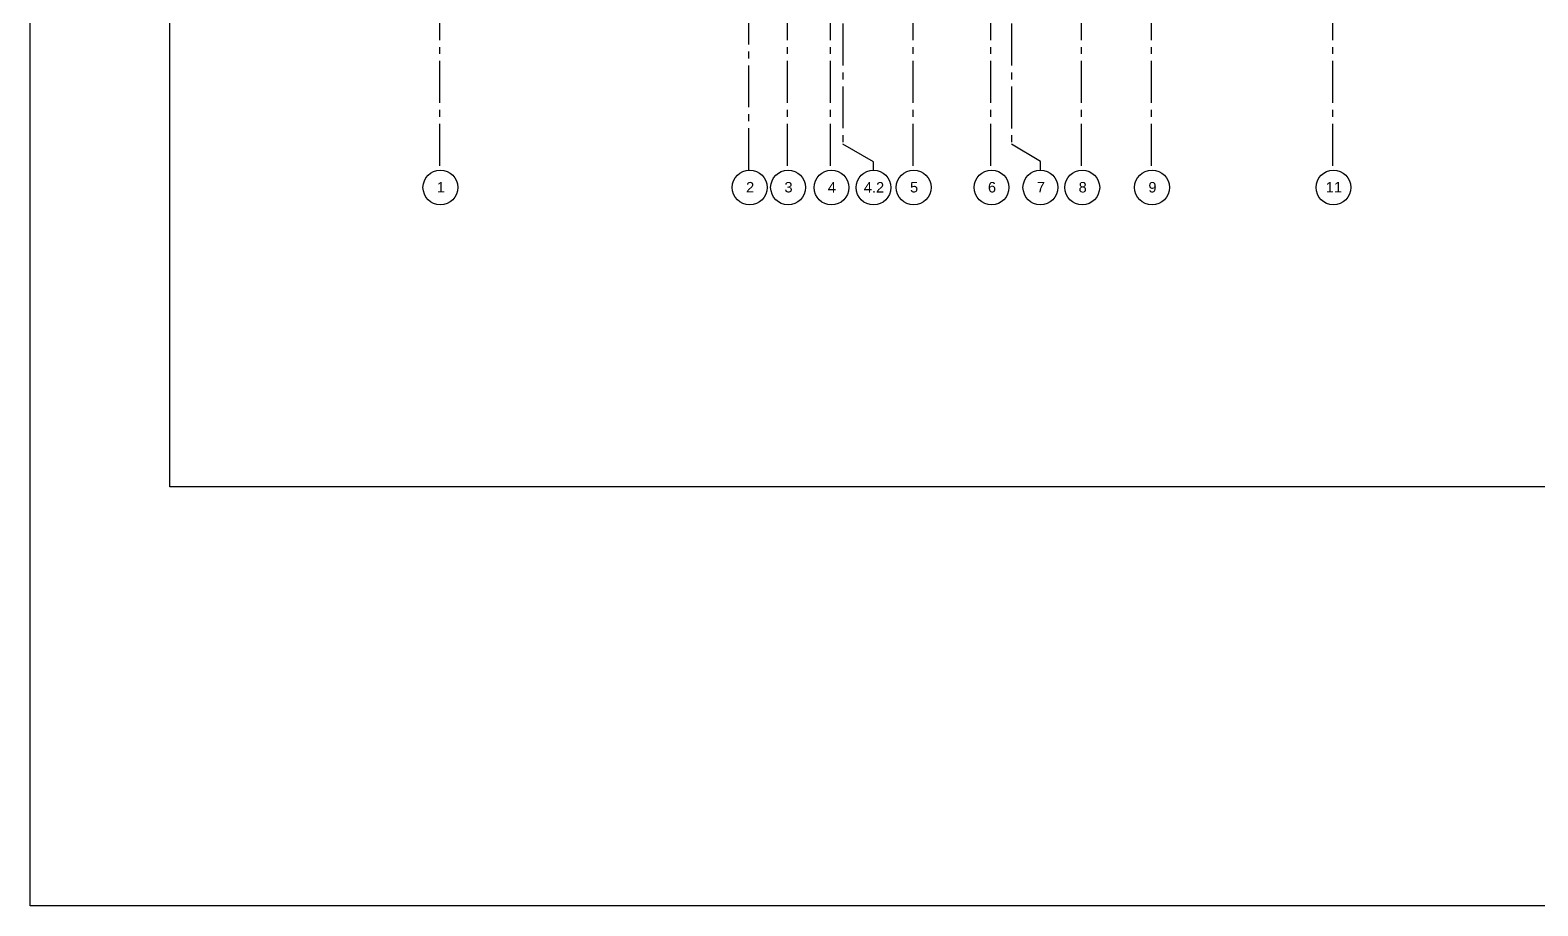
# Model space of a CAD drawing. Header units: inches. Extents: x -3700 to 348, y -844 to 2341.
# Drawn here: x -3700 to -2403, y -844 to -92 of the extents above; entities that cross this region are included whole.
import ezdxf
from ezdxf.enums import TextEntityAlignment as Align

# ---------------------------------------------------------------- set-up
doc = ezdxf.new("R2010")
doc.units = ezdxf.units.IN
doc.header["$LTSCALE"] = 48
doc.header["$MEASUREMENT"] = 0
doc.linetypes.add('CENTER2', pattern=[1.125, 0.75, -0.125, 0.125, -0.125])
doc.linetypes.add('HIDDEN', pattern=[0.375, 0.25, -0.125])
doc.layers.get('0').update_dxf_attribs({"color": 253})
doc.layers.add('A-ANNO-NPLT', color=253, linetype='Continuous', plot=False)
doc.layers.add('A-Grid(3-32)', color=253, linetype='CENTER2')
doc.layers.add('S-Grid-Iden', color=253, linetype='Continuous')
doc.styles.get("Standard").update_dxf_attribs({"font": 'arial.ttf'})

# ---------------------------------------------------------------- blocks, each defined once
blk = doc.blocks.new('Column Bubble')
blk.add_circle((-0.004, -0.002), 0.156)
blk.add_attdef('XX', text='', height=0.0938).set_placement((0, 0), align=Align.MIDDLE_CENTER)
blk = doc.blocks.new('2ND FLOOR - STRUCTURAL GRID')
at = {"layer": 'A-Grid(3-32)'}
for p, q in [((8336.5, -7426), (8336.5, -9409.8)), ((8602.5, -9409.8), (8602.5, -7426)), ((8635.5, -7426), (8635.5, -9409.8)), ((8672.5, -7426), (8672.5, -9409.8)), ((8743.5, -7426), (8743.5, -9409.8)), ((8810.5, -7426), (8810.5, -9409.8)), ((8888.5, -7426), (8888.5, -9409.8)), ((8948.5, -7426), (8948.5, -9409.8)), ((9104.5, -7426), (9104.5, -9409.8)), ((8683.5, -7447.8), (8683.5, -9387.5)), ((8828.5, -7447.9), (8828.5, -9387.5))]:
    blk.add_line(p, q, dxfattribs=at)
for points in [[(8709.8, -9409.7), (8709.8, -9402.6), (8683.5, -9387.5)], [(8853.3, -9409.8), (8853.3, -9402.3), (8828.5, -9387.5)]]:
    blk.add_lwpolyline(points, dxfattribs=at)
at = {"layer": 'S-Grid-Iden', "xscale": 96, "yscale": 96, "zscale": 96}
for p, values in [((8337.7, -9424.5), {'XX': '1'}), ((8603.7, -9424.5), {'XX': '2'}), ((8636.7, -9424.5), {'XX': '3'}), ((8674, -9424.6), {'XX': '4'}), ((8710.2, -9424.6), {'XX': '4.2'}), ((8744.7, -9424.5), {'XX': '5'}), ((8811.7, -9424.5), {'XX': '6'}), ((8853.7, -9424.5), {'XX': '7'}), ((8889.7, -9424.5), {'XX': '8'}), ((8949.7, -9424.5), {'XX': '9'}), ((9105.7, -9424.5), {'XX': '11'})]:
    blk.add_blockref('Column Bubble', p, dxfattribs=at).add_auto_attribs(values)

msp = doc.modelspace()

# ---------------------------------------------------------------- linework, layer by layer
at = {"layer": 'A-ANNO-NPLT'}
for points in [[(-3700, -844.3), (-3700, 2131.7), (348, 2131.7), (348, -844.3)], [(-3580, -484.3), (-3580, 1771.7), (228, 1771.7), (228, -484.3)]]:
    msp.add_lwpolyline(points, close=True, dxfattribs=at)

# ---------------------------------------------------------------- block references
at = {"linetype": 'HIDDEN'}
msp.add_blockref('2ND FLOOR - STRUCTURAL GRID', (-11684.5, 9197.8), dxfattribs=at)

doc.saveas('drawing.dxf')
